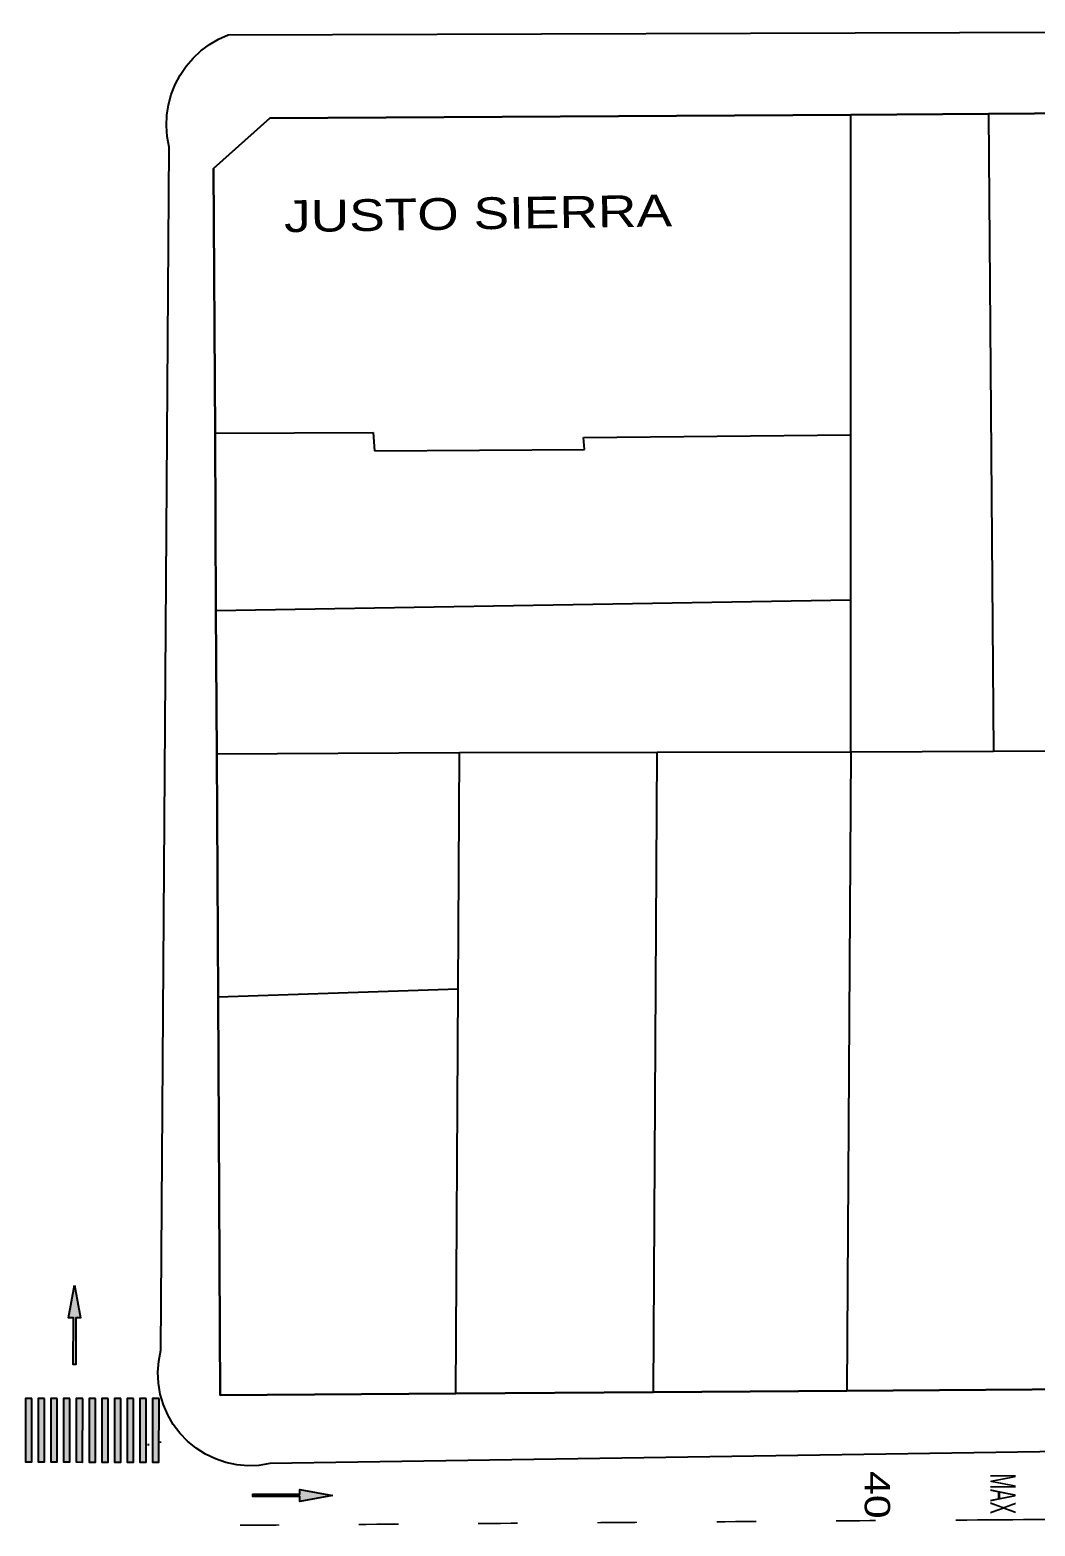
# Model space of a CAD drawing. Header units: metres. Extents: x 668617 to 675126, y 2286318 to 2293677.
# Drawn here: x 669280.7 to 669344, y 2287216.6 to 2287310.7 of the extents above; entities that cross this region are included whole.
import ezdxf
from ezdxf.enums import TextEntityAlignment as Align

# ---------------------------------------------------------------- set-up
doc = ezdxf.new("R2010")
doc.units = ezdxf.units.M
doc.header["$MEASUREMENT"] = 0
doc.linetypes.add('ACAD_ISO07W100', pattern=[3, 0, -3])
for name, color, linetype in [('DMTG-PB-BANQUETAS', 251, 'Continuous'), ('DMTG-PB-LOTIFICACION', 253, 'Continuous'), ('DMTG-PB-MANZANAS', 251, 'Continuous'), ('DMTG-SH-FLECHA FRENTE', 252, 'Continuous'), ('DMTG-SH-LEYENDA VELOCIDAD', 252, 'Continuous'), ('DMTG-SH-LINEA DISCONTINUA', 252, 'Continuous'), ('DMTG-SH-PASO PEATONAL', 253, 'Continuous'), ('DMTG-X-NOM CALLES', 250, 'Continuous')]:
    doc.layers.add(name, color=color, linetype=linetype)
doc.styles.add('Arial', font='arial.ttf')
doc.styles.add('CALLE', font='arial.ttf', dxfattribs={"height": 9})

# ---------------------------------------------------------------- blocks, each defined once
blk = doc.blocks.new('*U60')
blk.add_hatch(color=252).paths.add_polyline_path([(-2.063, 9.788), (-2.438, 7.738), (-2.138, 7.738), (-2.138, 4.788), (-1.988, 4.788), (-1.988, 7.738), (-1.688, 7.738)])
at = {"color": 252}
blk.add_lwpolyline([(-2.063, 9.788), (-2.438, 7.738), (-2.138, 7.738), (-2.138, 4.788), (-1.988, 4.788), (-1.988, 7.738), (-1.688, 7.738), (-2.063, 9.788)], dxfattribs=at)
blk = doc.blocks.new('*U185')
at = {"layer": 'DMTG-SH-LEYENDA VELOCIDAD', "style": 'Arial', "width": 0.527321}
blk.add_text('MAX', height=1.6, dxfattribs=at).set_placement((0.148, 7.915), (2.702, 7.915), align=Align.FIT)
at = {"layer": 'DMTG-SH-LEYENDA VELOCIDAD', "style": 'Arial', "width": 0.593548}
blk.add_attdef('VEL', text='', height=1.6, dxfattribs=at).set_placement((0.235, 0.019), (2.742, 0.019), align=Align.FIT)
blk = doc.blocks.new('*U312')
at = {"transparency": 33554687}
h = blk.add_hatch(color=252, dxfattribs=at)
h.dxf.hatch_style = 1
h.paths.add_polyline_path([(0.519, 10.487), (0.539, 10.887), (-3.457, 11.084), (-3.476, 10.685)])
h = blk.add_hatch(color=252, dxfattribs=at)
h.dxf.hatch_style = 1
h.paths.add_polyline_path([(0.44, 8.889), (0.46, 9.289), (-3.536, 9.486), (-3.555, 9.087)])
h = blk.add_hatch(color=252, dxfattribs=at)
h.dxf.hatch_style = 1
h.paths.add_polyline_path([(0.479, 9.688), (0.499, 10.088), (-3.496, 10.285), (-3.516, 9.886)])
h = blk.add_hatch(color=252, dxfattribs=at)
h.dxf.hatch_style = 1
h.paths.add_polyline_path([(0.4, 8.09), (0.42, 8.49), (-3.575, 8.687), (-3.595, 8.288)])
h = blk.add_hatch(color=252, dxfattribs=at)
h.dxf.hatch_style = 1
h.paths.add_polyline_path([(0.361, 7.291), (0.38, 7.691), (-3.615, 7.888), (-3.634, 7.489)])
h = blk.add_hatch(color=252, dxfattribs=at)
h.dxf.hatch_style = 1
h.paths.add_polyline_path([(0.321, 6.492), (0.341, 6.892), (-3.654, 7.089), (-3.674, 6.69)])
h = blk.add_hatch(color=252, dxfattribs=at)
h.dxf.hatch_style = 1
h.paths.add_polyline_path([(0.282, 5.693), (0.301, 6.093), (-3.694, 6.29), (-3.713, 5.891)])
h = blk.add_hatch(color=252, dxfattribs=at)
h.dxf.hatch_style = 1
h.paths.add_polyline_path([(0.242, 4.894), (0.262, 5.294), (-3.733, 5.491), (-3.753, 5.092)])
h = blk.add_hatch(color=252, dxfattribs=at)
h.dxf.hatch_style = 1
h.paths.add_polyline_path([(0.163, 3.296), (0.183, 3.695), (-3.812, 3.893), (-3.832, 3.494)])
h = blk.add_hatch(color=252, dxfattribs=at)
h.dxf.hatch_style = 1
h.paths.add_polyline_path([(0.203, 4.095), (0.222, 4.495), (-3.773, 4.692), (-3.793, 4.293)])
h = blk.add_hatch(color=252, dxfattribs=at)
h.dxf.hatch_style = 1
h.paths.add_polyline_path([(0.124, 2.497), (0.143, 2.896), (-3.852, 3.094), (-3.872, 2.695)])
h = blk.add_hatch(color=252, dxfattribs=at)
h.dxf.hatch_style = 1
h.paths.add_polyline_path([(0.084, 1.698), (0.104, 2.097), (-3.891, 2.295), (-3.911, 1.896)])
h = blk.add_hatch(color=252, dxfattribs=at)
h.dxf.hatch_style = 1
h.paths.add_polyline_path([(0.044, 0.899), (0.064, 1.298), (-3.931, 1.496), (-3.951, 1.097)])
h = blk.add_hatch(color=252, dxfattribs=at)
h.dxf.hatch_style = 1
h.paths.add_polyline_path([(0.005, 0.1), (0.025, 0.499), (-3.97, 0.697), (-3.99, 0.298)])
for points in [[(0.519, 10.487), (0.539, 10.887), (-3.457, 11.084), (-3.476, 10.685)], [(0.44, 8.889), (0.46, 9.289), (-3.536, 9.486), (-3.555, 9.087)], [(0.479, 9.688), (0.499, 10.088), (-3.496, 10.285), (-3.516, 9.886)], [(0.4, 8.09), (0.42, 8.49), (-3.575, 8.687), (-3.595, 8.288)], [(0.361, 7.291), (0.38, 7.691), (-3.615, 7.888), (-3.634, 7.489)], [(0.321, 6.492), (0.341, 6.892), (-3.654, 7.089), (-3.674, 6.69)], [(0.282, 5.693), (0.301, 6.093), (-3.694, 6.29), (-3.713, 5.891)], [(0.242, 4.894), (0.262, 5.294), (-3.733, 5.491), (-3.753, 5.092)], [(0.163, 3.296), (0.183, 3.695), (-3.812, 3.893), (-3.832, 3.494)], [(0.203, 4.095), (0.222, 4.495), (-3.773, 4.692), (-3.793, 4.293)], [(0.124, 2.497), (0.143, 2.896), (-3.852, 3.094), (-3.872, 2.695)], [(0.084, 1.698), (0.104, 2.097), (-3.891, 2.295), (-3.911, 1.896)], [(0.044, 0.899), (0.064, 1.298), (-3.931, 1.496), (-3.951, 1.097)], [(0.005, 0.1), (0.025, 0.499), (-3.97, 0.697), (-3.99, 0.298)]]:
    blk.add_lwpolyline(points, close=True)
at = {"layer": 'Defpoints', "color": 255, "linetype": 'ACAD_ISO07W100'}
for p, q in [((-2.916, 0.901), (0.18, 0.748)), ((-2.797, 0.138), (0.3, -0.015))]:
    blk.add_line(p, q, dxfattribs=at)

msp = doc.modelspace()

# ---------------------------------------------------------------- linework, layer by layer
at = {"layer": 'DMTG-PB-BANQUETAS', "flags": 128}
msp.add_lwpolyline([(669389.92383, 2287221.95447), (669295.81531, 2287220.51352), (669295.12851, 2287220.40658), (669294.43332, 2287220.38371), (669293.73974, 2287220.44384), (669293.05977, 2287220.58586), (669292.4004, 2287220.80873), (669291.7736, 2287221.10937), (669291.18634, 2287221.48271), (669290.64858, 2287221.92369), (669290.16727, 2287222.42526), (669289.75036, 2287222.98135), (669289.4018, 2287223.58394), (669289.12851, 2287224.22297), (669288.93343, 2287224.89043), (669288.8195, 2287225.57729), (669288.78962, 2287226.27153), (669288.84274, 2287226.96516), (669288.97778, 2287227.64718), (669289.48633, 2287303.31849), (669289.3662, 2287303.97839), (669289.32014, 2287304.64775), (669289.34809, 2287305.31756), (669289.45098, 2287305.97982), (669289.62576, 2287306.62755), (669289.87138, 2287307.25175), (669290.18376, 2287307.84446), (669290.56087, 2287308.3997), (669290.99664, 2287308.90949), (669291.48604, 2287309.36789), (669292.02301, 2287309.76894), (669292.60154, 2287310.10868), (669293.21357, 2287310.38217), (669391.78449, 2287310.68462)], dxfattribs=at)
at = {"layer": 'DMTG-PB-LOTIFICACION', "flags": 128}
for points in [[(669295.81661, 2287305.12427), (669332.36621, 2287305.34959)], [(669332.36621, 2287305.34959), (669341.0261, 2287305.40639)], [(669332.36701, 2287285.21866), (669332.36621, 2287305.34959)], [(669341.0261, 2287305.40639), (669349.67599, 2287305.46314)], [(669341.0261, 2287305.40639), (669341.34777, 2287265.29594)], [(669292.29006, 2287301.96914), (669295.81661, 2287305.12427)], [(669292.38132, 2287285.31878), (669292.29006, 2287301.96914)], [(669292.38132, 2287285.31878), (669302.32129, 2287285.36102)], [(669292.429, 2287274.17848), (669292.38132, 2287285.31878)], [(669302.32129, 2287285.36102), (669302.40617, 2287284.22132)], [(669315.55284, 2287285.04722), (669332.36701, 2287285.21866)], [(669315.61605, 2287284.29746), (669315.55284, 2287285.04722)], [(669332.36742, 2287274.84821), (669332.36701, 2287285.21866)], [(669302.40617, 2287284.22132), (669315.61605, 2287284.29746)], [(669292.429, 2287274.17848), (669332.36742, 2287274.84821)], [(669332.36779, 2287265.25778), (669332.36742, 2287274.84821)], [(669292.48773, 2287265.12831), (669292.429, 2287274.17848)], [(669307.7576, 2287265.2132), (669292.48773, 2287265.12831)], [(669292.573, 2287249.87799), (669292.48773, 2287265.12831)], [(669307.67016, 2287250.38227), (669307.7576, 2287265.2132)], [(669320.17772, 2287265.2357), (669307.7576, 2287265.2132)], [(669319.95984, 2287225.01323), (669320.17772, 2287265.2357)], [(669332.36779, 2287265.25778), (669320.17772, 2287265.2357)], [(669332.36779, 2287265.25778), (669332.11968, 2287225.0949)], [(669341.34777, 2287265.29594), (669332.36779, 2287265.25778)], [(669350.03775, 2287265.33286), (669341.34777, 2287265.29594)], [(669292.573, 2287249.87799), (669307.67016, 2287250.38227)], [(669292.71026, 2287224.81743), (669292.573, 2287249.87799)], [(669307.52004, 2287224.92037), (669307.67016, 2287250.38227)], [(669307.52004, 2287224.92037), (669292.71026, 2287224.81743)], [(669319.95984, 2287225.01323), (669307.52004, 2287224.92037)], [(669332.11968, 2287225.0949), (669319.95984, 2287225.01323)], [(669352.51937, 2287225.24159), (669332.11968, 2287225.0949)]]:
    msp.add_lwpolyline(points, dxfattribs=at)
at = {"layer": 'DMTG-PB-MANZANAS', "flags": 128}
msp.add_lwpolyline([(669390.81562, 2287305.69797), (669349.67599, 2287305.46314), (669341.0261, 2287305.40639), (669332.36621, 2287305.34959), (669295.81661, 2287305.12427), (669292.29006, 2287301.96914), (669292.38132, 2287285.31878), (669292.429, 2287274.17848), (669292.48773, 2287265.12831), (669292.573, 2287249.87799), (669292.71026, 2287224.81743), (669307.52004, 2287224.92037), (669319.95984, 2287225.01323), (669332.11968, 2287225.0949), (669352.51937, 2287225.24159), (669388.65893, 2287225.47517), (669389.10805, 2287242.03783), (669389.41763, 2287253.81968), (669389.73773, 2287265.48156), (669390.13361, 2287280.46392)], close=True, dxfattribs=at)
at = {"layer": 'DMTG-SH-LINEA DISCONTINUA', "const_width": 0.1}
for points in [[(669338.96123, 2287216.96184), (669365.53777, 2287217.15422), (669383.95806, 2287217.77296)], [(669318.92392, 2287216.82101), (669316.42299, 2287216.80241)], [(669326.42673, 2287216.87678), (669323.92579, 2287216.85819)], [(669333.92954, 2287216.93255), (669331.4286, 2287216.91396)], [(669296.4155, 2287216.65369), (669293.94825, 2287216.63714)], [(669303.91831, 2287216.70946), (669301.41737, 2287216.69087)], [(669311.42111, 2287216.76523), (669308.92018, 2287216.74664)]]:
    msp.add_lwpolyline(points, dxfattribs=at)

# ---------------------------------------------------------------- block references
at = {"layer": 'DMTG-SH-FLECHA FRENTE', "xscale": -1}
for p, rotation in [((669281.47712, 2287221.9544), 359.9907101404206), ((669289.97349, 2287220.5812), 269.9953445892797)]:
    msp.add_blockref('*U60', p, dxfattribs=dict(at, rotation=rotation))
at = {"layer": 'DMTG-SH-LEYENDA VELOCIDAD'}
ref = msp.add_blockref('*U185', (669333.22071, 2287220.04225), dxfattribs=dict(at, rotation=269.9986875231677))
ref.add_attrib('VEL', '40', dxfattribs={"height": 1.6, "rotation": 269.9986875, "style": 'Arial', "width": 1.206651}).set_placement((669333.24003, 2287220.05416), (669333.23997, 2287217.05416), align=Align.FIT)
at = {"layer": 'DMTG-SH-PASO PEATONAL', "color": 252, "true_color": 0x939598, "rotation": 92.79815835116301}
msp.add_blockref('*U312', (669288.95505, 2287224.61423), dxfattribs=at)

# ---------------------------------------------------------------- texts
at = {"layer": 'DMTG-X-NOM CALLES', "linetype": 'Continuous', "ltscale": 30, "style": 'CALLE', "width": 1.2}
msp.add_text('JUSTO SIERRA', height=2, rotation=0.8748544, dxfattribs=at).set_placement((669296.73307, 2287297.96013))

doc.saveas('drawing.dxf')
